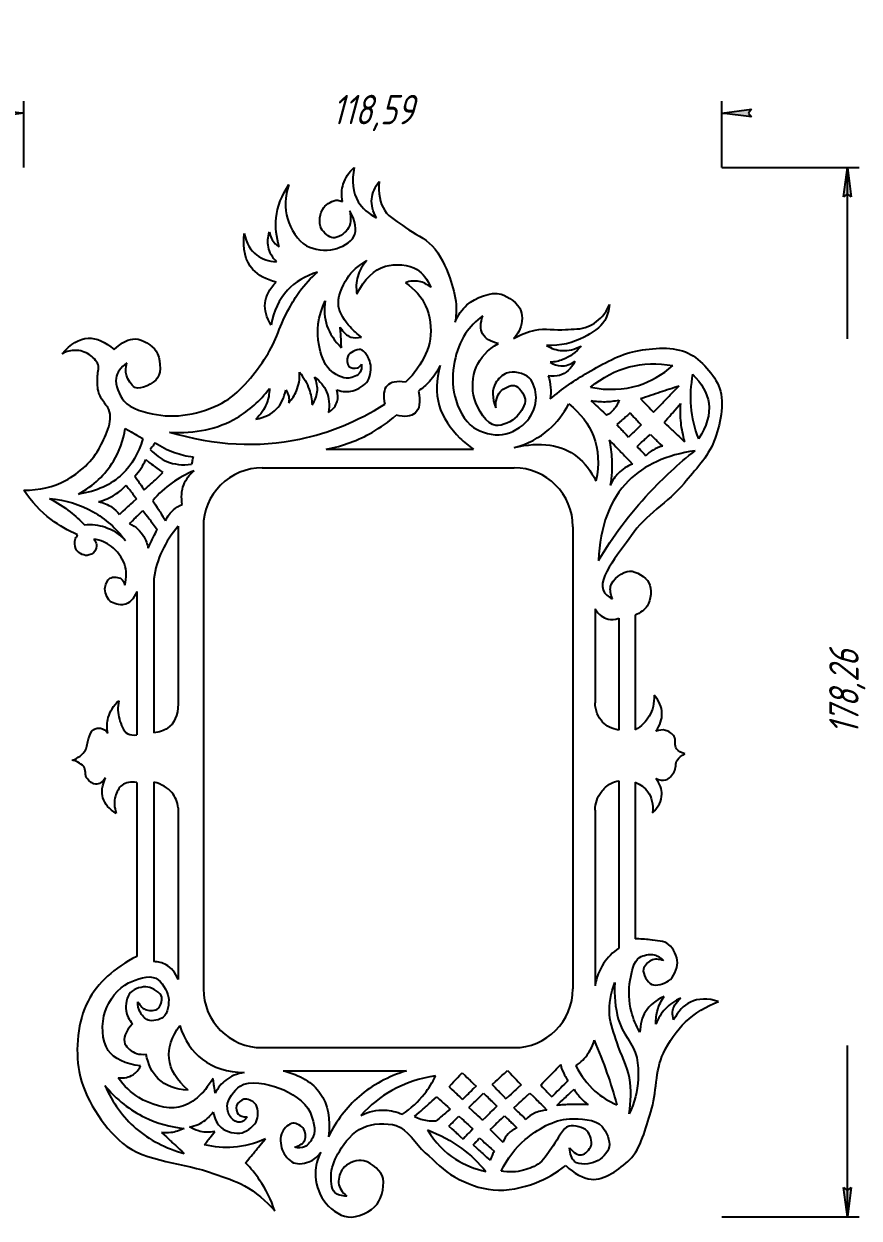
# Model space of a CAD drawing. Header units: millimetres. Extents: x -2 to 343, y 31 to 244.
# Drawn here: x 200.8 to 342.7, y 35.9 to 238.7 of the extents above; entities that cross this region are included whole.
import ezdxf

# ---------------------------------------------------------------- set-up
doc = ezdxf.new("R2010")
doc.units = ezdxf.units.MM
doc.linetypes.add('K5LT32769', pattern=[0])
doc.linetypes.add('K5LT_THIN', pattern=[0])
doc.styles.add('KDIMTEXTSTYLE', font='GOST_AU.SHX', dxfattribs={"width": 0.96, "oblique": 15, "height": 5})
doc.dimstyles.new('KDIMSTYLE (1.00)', dxfattribs={"dimtxt": 5, "dimasz": 1, "dimexe": 2, "dimexo": 0, "dimgap": 1, "dimtad": 1, "dimtxsty": 'KDIMTEXTSTYLE', "dimsah": 1, "dimcen": 0, "dimdle": 1, "dimadec": 0, "dimazin": 0, "dimtfac": 0.667, "dimtmove": 0, "dimatfit": 3, "dimfxl": 1, "dimtvp": 1, "dimtolj": 1, "dimtzin": 0, "dimarcsym": 0})

# ---------------------------------------------------------------- blocks, each defined once
blk = doc.blocks.new('KDIMARROW_01')
blk.add_hatch(color=0).paths.add_polyline_path([(0, 0), (-5, 0.66), (-4.5, 0), (-5, -0.66)])
at = {"color": 0, "linetype": 'K5LT_THIN'}
for p, q in [((-4.5, 0), (-5, 0.66)), ((-5, 0.66), (0, 0)), ((0, 0), (-5, -0.66)), ((-5, -0.66), (-4.5, 0)), ((0, 0), (-1, 0))]:
    blk.add_line(p, q, dxfattribs=at)

msp = doc.modelspace()

# ---------------------------------------------------------------- linework, layer by layer
at = {"color": 30, "linetype": 'K5LT32769', "true_color": 0xff8000}
for p, q in [((252.162, 166.502), (277.162, 166.502)), ((241.271, 163.34), (284.049, 163.34)), ((226.993, 153.406), (226.993, 123.222)), ((231.271, 153.34), (231.274, 74.848)), ((294.049, 153.34), (294.049, 74.85)), ((222.846, 144.475), (222.846, 118.315)), ((219.975, 142.348), (219.975, 117.974)), ((297.809, 139.371), (297.809, 123.434)), ((304.614, 138.307), (304.614, 118.805)), ((301.849, 137.776), (301.849, 118.775)), ((219.975, 109.905), (219.975, 80.348)), ((222.846, 109.946), (222.846, 79.475)), ((301.849, 110.17), (301.849, 81.776)), ((304.614, 109.962), (304.614, 83.307)), ((226.993, 105.572), (226.993, 76.406)), ((297.809, 105.199), (297.809, 75.371)), ((241.275, 64.849), (284.049, 64.85)), ((244.807, 60.916), (265.807, 60.916))]:
    msp.add_line(p, q, dxfattribs=at)
for centre, start, end in [((241.271, 153.34), 90, 180.00213), ((284.049, 153.34), 0, 90), ((241.274, 74.849), 180.00213, 270.00109), ((284.049, 74.85), 270.00109, 0)]:
    msp.add_arc(centre, 10, start, end, dxfattribs=at)
for points, knots in [([(254.893, 208.565), (254.709, 209.631), (254.759, 210.62), (255.041, 211.532), (255.363, 212.571), (255.986, 213.511), (256.911, 214.351)], [0, 0, 0, 0, 1, 1, 1, 2, 2, 2, 2]), ([(256.911, 214.351), (256.417, 212.036), (256.645, 210.097), (257.593, 208.535), (258.268, 207.425), (259.306, 206.505), (260.709, 205.775)], [0, 0, 0, 0, 1, 1, 1, 2, 2, 2, 2]), ([(244.174, 200.867), (243.658, 202.547), (243.482, 204.183), (243.646, 205.775), (243.849, 207.741), (244.571, 209.641), (245.812, 211.473)], [0, 0, 0, 0, 1, 1, 1, 2, 2, 2, 2]), ([(245.812, 211.473), (245.108, 209.353), (245.019, 207.415), (245.545, 205.657), (246.056, 203.954), (247.297, 201.883), (248.809, 201.057), (250.069, 200.369), (252.039, 200.103), (253.468, 200.464), (254.686, 200.771), (256.359, 201.602), (256.851, 202.6), (257.399, 203.71), (257.162, 205.174), (256.139, 206.992)], [0, 0, 0, 0, 1, 1, 1, 2, 2, 2, 3, 3, 3, 4, 4, 4, 5, 5, 5, 5]), ([(260.709, 205.775), (260.064, 206.883), (259.787, 207.961), (259.878, 209.01), (259.965, 210.016), (260.391, 210.995), (261.154, 211.948)], [0, 0, 0, 0, 1, 1, 1, 2, 2, 2, 2]), ([(261.154, 211.948), (260.945, 209.995), (261.256, 208.353), (262.086, 207.022), (262.836, 205.818), (264.406, 205.082), (265.611, 204.173), (267.074, 203.069), (268.92, 202.348), (270.134, 201.039), (271.505, 199.561), (272.426, 197.522), (273.125, 195.591), (273.648, 194.148), (274.099, 192.6), (274.193, 191.069), (274.254, 190.082), (274.207, 189.085), (274.051, 188.077)], [0, 0, 0, 0, 1, 1, 1, 2, 2, 2, 3, 3, 3, 4, 4, 4, 5, 5, 5, 6, 6, 6, 6]), ([(256.139, 206.992), (256.431, 205.657), (256.303, 204.599), (255.753, 203.817), (255.269, 203.127), (254.095, 202.315), (253.32, 202.393), (252.617, 202.462), (251.654, 203.307), (251.302, 203.965), (250.81, 204.888), (251.054, 206.702), (251.718, 207.526), (252.219, 208.149), (253.266, 208.859), (254.121, 208.773), (254.374, 208.747), (254.631, 208.678), (254.893, 208.565)], [0, 0, 0, 0, 1, 1, 1, 2, 2, 2, 3, 3, 3, 4, 4, 4, 5, 5, 5, 6, 6, 6, 6]), ([(243.64, 194.885), (241.922, 195.288), (240.605, 196), (239.687, 197.021), (238.401, 198.454), (237.902, 200.496), (238.192, 203.146)], [0, 0, 0, 0, 1, 1, 1, 2, 2, 2, 2]), ([(238.192, 203.146), (238.57, 201.488), (239.294, 200.253), (240.364, 199.443), (241.245, 198.775), (242.361, 198.396), (243.711, 198.303)], [0, 0, 0, 0, 1, 1, 1, 2, 2, 2, 2]), ([(243.711, 198.303), (242.971, 199.085), (242.508, 199.928), (242.323, 200.832), (242.155, 201.648), (242.215, 202.515), (242.501, 203.431)], [0, 0, 0, 0, 1, 1, 1, 2, 2, 2, 2]), ([(242.501, 203.431), (242.622, 202.592), (242.942, 201.915), (243.462, 201.401), (243.668, 201.198), (243.906, 201.02), (244.174, 200.867)], [0, 0, 0, 0, 1, 1, 1, 2, 2, 2, 2]), ([(258.13, 185.552), (257.403, 186.052), (256.762, 186.621), (256.207, 187.261), (255.341, 188.259), (254.428, 189.546), (254.242, 190.765), (254.011, 192.269), (254.823, 194.172), (255.695, 195.508), (256.486, 196.722), (257.597, 197.733), (259.028, 198.542)], [0, 0, 0, 0, 1, 1, 1, 2, 2, 2, 3, 3, 3, 4, 4, 4, 4]), ([(259.028, 198.542), (258.278, 197.713), (257.765, 196.816), (257.489, 195.85), (257.219, 194.904), (257.176, 193.893), (257.361, 192.816)], [0, 0, 0, 0, 1, 1, 1, 2, 2, 2, 2]), ([(257.361, 192.816), (258.63, 195.414), (260.252, 196.998), (262.225, 197.566), (263.795, 198.018), (266.219, 197.915), (267.602, 196.996), (268.577, 196.349), (269.349, 195.34), (269.917, 193.97)], [0, 0, 0, 0, 1, 1, 1, 2, 2, 2, 3, 3, 3, 3]), ([(218.248, 181.159), (217.227, 180.345), (216.623, 179.475), (216.438, 178.547), (216.202, 177.364), (217.007, 175.693), (217.773, 174.719), (218.913, 173.272), (221.433, 172.763), (223.323, 172.375), (227.062, 171.607), (231.768, 172.76), (235.015, 174.69), (237.812, 176.352), (240.092, 179.432), (241.958, 182.257), (243.601, 184.743), (244.34, 187.812), (245.846, 190.417), (246.41, 191.393), (246.958, 192.393), (247.626, 193.296), (248.513, 194.494), (249.532, 195.592), (250.683, 196.59)], [0, 0, 0, 0, 1, 1, 1, 2, 2, 2, 3, 3, 3, 4, 4, 4, 5, 5, 5, 6, 6, 6, 7, 7, 7, 8, 8, 8, 8]), ([(242.776, 187.591), (241.98, 188.872), (241.639, 190.104), (241.753, 191.288), (241.873, 192.542), (242.502, 193.74), (243.64, 194.885)], [0, 0, 0, 0, 1, 1, 1, 2, 2, 2, 2]), ([(250.683, 196.59), (248.557, 195.928), (246.844, 194.894), (245.545, 193.487), (244.134, 191.961), (243.211, 189.995), (242.776, 187.591)], [0, 0, 0, 0, 1, 1, 1, 2, 2, 2, 2]), ([(269.917, 193.97), (269.295, 194.507), (268.634, 194.848), (267.935, 194.99), (267.196, 195.141), (266.415, 195.072), (265.59, 194.783)], [0, 0, 0, 0, 1, 1, 1, 2, 2, 2, 2]), ([(265.59, 194.783), (267.173, 193.675), (268.32, 192.37), (269.033, 190.866), (269.818, 189.207), (270.074, 186.994), (269.804, 185.168), (269.552, 183.463), (268.674, 181.698), (267.668, 180.242), (267.084, 179.398), (266.402, 178.617), (265.62, 177.898)], [0, 0, 0, 0, 1, 1, 1, 2, 2, 2, 3, 3, 3, 4, 4, 4, 4]), ([(274.051, 188.077), (274.546, 189.279), (275.211, 190.253), (276.045, 190.997), (277.479, 192.279), (280.133, 193.312), (281.849, 192.814), (283.091, 192.453), (284.815, 191.228), (285.232, 190), (285.565, 189.021), (285.407, 187.51), (284.876, 186.511), (284.645, 186.076), (284.337, 185.673), (283.95, 185.3)], [0, 0, 0, 0, 1, 1, 1, 2, 2, 2, 3, 3, 3, 4, 4, 4, 5, 5, 5, 5]), ([(258.15, 180.927), (258.201, 180.376), (258.122, 179.921), (257.913, 179.562), (257.587, 179.002), (256.633, 178.677), (255.984, 178.583), (254.904, 178.425), (253.509, 179.275), (252.69, 180.037), (251.684, 180.973), (251.238, 182.708), (250.939, 184.102), (250.422, 186.517), (250.758, 189.049), (251.948, 191.699)], [0, 0, 0, 0, 1, 1, 1, 2, 2, 2, 3, 3, 3, 4, 4, 4, 5, 5, 5, 5]), ([(251.948, 191.699), (251.734, 190.18), (251.843, 188.772), (252.276, 187.474), (252.736, 186.096), (253.562, 184.842), (254.754, 183.714)], [0, 0, 0, 0, 1, 1, 1, 2, 2, 2, 2]), ([(283.95, 185.3), (285.144, 185.968), (286.375, 186.442), (287.645, 186.72), (289.295, 187.082), (291.082, 186.679), (292.788, 186.819), (294.062, 186.924), (295.461, 186.825), (296.597, 187.314), (297.599, 187.745), (298.614, 188.491), (299.292, 189.366), (299.689, 189.878), (300.01, 190.455), (300.257, 191.097)], [0, 0, 0, 0, 1, 1, 1, 2, 2, 2, 3, 3, 3, 4, 4, 4, 5, 5, 5, 5]), ([(300.257, 191.097), (300.174, 190.07), (299.91, 189.163), (299.465, 188.377), (298.756, 187.123), (297.246, 186.229), (295.954, 185.533), (294.083, 184.527), (291.956, 184.049), (289.574, 184.099)], [0, 0, 0, 0, 1, 1, 1, 2, 2, 2, 3, 3, 3, 3]), ([(278.747, 189.139), (277.56, 188.274), (276.582, 187.273), (275.815, 186.137), (274.881, 184.755), (274.275, 183.026), (273.945, 181.389), (273.563, 179.494), (273.473, 177.314), (273.975, 175.484), (274.498, 173.573), (275.579, 171.267), (277.15, 170.202), (278.45, 169.319), (280.542, 168.754), (282.106, 168.985), (283.6, 169.205), (285.391, 170.198), (286.349, 171.389), (287.164, 172.402), (287.828, 173.976), (287.803, 175.276), (287.782, 176.39), (287.376, 177.928), (286.616, 178.629), (285.781, 179.4), (283.876, 179.858), (282.788, 179.43), (282.087, 179.155), (281.304, 178.406), (280.919, 177.739), (280.274, 176.623), (280.294, 175.219), (280.978, 173.525)], [0, 0, 0, 0, 1, 1, 1, 2, 2, 2, 3, 3, 3, 4, 4, 4, 5, 5, 5, 6, 6, 6, 7, 7, 7, 8, 8, 8, 9, 9, 9, 10, 10, 10, 11, 11, 11, 11]), ([(281.388, 184.45), (280.043, 184.742), (279.152, 185.286), (278.718, 186.082), (278.293, 186.86), (278.303, 187.879), (278.747, 189.139)], [0, 0, 0, 0, 1, 1, 1, 2, 2, 2, 2]), ([(254.541, 187.218), (255.013, 186.342), (255.611, 185.786), (256.335, 185.552), (256.866, 185.379), (257.464, 185.379), (258.13, 185.552)], [0, 0, 0, 0, 1, 1, 1, 2, 2, 2, 2]), ([(207.292, 182.719), (208.707, 184.39), (210.173, 185.264), (211.691, 185.34), (213.127, 185.413), (214.608, 184.772), (216.135, 183.417)], [0, 0, 0, 0, 1, 1, 1, 2, 2, 2, 2]), ([(216.135, 183.417), (217.367, 184.665), (218.576, 185.268), (219.762, 185.224), (220.942, 185.181), (222.582, 184.167), (223.234, 183.177), (223.974, 182.051), (224.195, 179.639), (223.501, 178.607), (222.867, 177.664), (220.622, 176.488), (219.643, 177.004), (219.059, 177.312), (218.43, 178.289), (218.219, 179.052), (218.04, 179.696), (218.05, 180.399), (218.248, 181.159)], [0, 0, 0, 0, 1, 1, 1, 2, 2, 2, 3, 3, 3, 4, 4, 4, 5, 5, 5, 6, 6, 6, 6]), ([(200.781, 159.534), (203.427, 159.543), (205.78, 160.087), (207.84, 161.166), (210.186, 162.395), (212.564, 164.585), (213.737, 166.935), (214.702, 168.866), (216.225, 171.753), (215.024, 173.594), (214.903, 173.779), (214.743, 173.952), (214.612, 174.138), (214.189, 174.733), (213.753, 175.365), (213.524, 176.042), (213.246, 176.862), (213.291, 177.804), (213.277, 178.688), (213.265, 179.404), (213.584, 180.205), (213.375, 180.839), (213.151, 181.521), (212.485, 182.188), (211.867, 182.595), (211.213, 183.025), (210.305, 183.28), (209.518, 183.287), (208.779, 183.294), (208.038, 183.105), (207.292, 182.719)], [0, 0, 0, 0, 1, 1, 1, 2, 2, 2, 3, 3, 3, 4, 4, 4, 5, 5, 5, 6, 6, 6, 7, 7, 7, 8, 8, 8, 9, 9, 9, 10, 10, 10, 10]), ([(253.966, 176.565), (254.939, 176.254), (255.84, 176.204), (256.667, 176.416), (257.601, 176.656), (258.695, 177.346), (259.189, 178.138), (259.679, 178.923), (259.87, 180.23), (259.634, 181.135), (259.414, 181.978), (258.674, 183.303), (257.972, 183.42), (257.362, 183.521), (256.043, 182.9), (255.806, 182.262), (255.642, 181.82), (255.68, 180.887), (256.014, 180.571), (256.297, 180.302), (257.031, 180.147), (257.438, 180.304), (257.704, 180.407), (257.942, 180.614), (258.15, 180.927)], [0, 0, 0, 0, 1, 1, 1, 2, 2, 2, 3, 3, 3, 4, 4, 4, 5, 5, 5, 6, 6, 6, 7, 7, 7, 8, 8, 8, 8]), ([(280.978, 173.525), (280.907, 174.708), (281.154, 175.618), (281.72, 176.255), (282.246, 176.847), (283.447, 177.461), (284.123, 177.323), (284.885, 177.168), (285.825, 175.814), (285.934, 174.979), (286.051, 174.081), (285.254, 172.824), (284.569, 172.101), (283.717, 171.202), (281.998, 170.398), (280.948, 170.498), (279.402, 170.646), (277.851, 173.328), (277.328, 175.068), (276.845, 176.674), (276.968, 178.888), (277.625, 180.439), (278.296, 182.026), (279.551, 183.363), (281.388, 184.45)], [0, 0, 0, 0, 1, 1, 1, 2, 2, 2, 3, 3, 3, 4, 4, 4, 5, 5, 5, 6, 6, 6, 7, 7, 7, 8, 8, 8, 8]), ([(289.574, 184.099), (290.439, 183.596), (291.313, 183.316), (292.195, 183.258), (293.262, 183.188), (294.342, 183.444), (295.434, 184.025)], [0, 0, 0, 0, 1, 1, 1, 2, 2, 2, 2]), ([(290.217, 175.048), (292.233, 176.744), (294.364, 178.239), (296.609, 179.531), (299.177, 181.009), (301.916, 182.627), (304.762, 183.172), (307.592, 183.713), (311.193, 184.029), (313.633, 182.813), (315.829, 181.718), (318.15, 179.158), (318.966, 176.864), (319.895, 174.254), (319.068, 170.558), (318.018, 167.822), (317.005, 165.185), (314.784, 162.932), (312.933, 160.686), (310.277, 157.464), (306.237, 155.285), (304.002, 151.841), (302.05, 148.833), (297.207, 143.844), (299.844, 141.683), (300.107, 141.467), (300.41, 141.264), (300.754, 141.072)], [0, 0, 0, 0, 1, 1, 1, 2, 2, 2, 3, 3, 3, 4, 4, 4, 5, 5, 5, 6, 6, 6, 7, 7, 7, 8, 8, 8, 9, 9, 9, 9]), ([(295.434, 184.025), (294.556, 182.945), (293.534, 182.178), (292.368, 181.725), (291.698, 181.465), (290.981, 181.308), (290.217, 181.255)], [0, 0, 0, 0, 1, 1, 1, 2, 2, 2, 2]), ([(271.477, 180.711), (271.002, 179.687), (270.399, 178.777), (269.667, 177.981), (269.116, 177.383), (268.493, 176.849), (267.797, 176.379)], [0, 0, 0, 0, 1, 1, 1, 2, 2, 2, 2]), ([(271.477, 180.711), (270.788, 178.278), (270.739, 176.022), (271.329, 173.946), (271.902, 171.927), (273.328, 169.932), (274.86, 168.396), (275.554, 167.7), (276.322, 167.069), (277.162, 166.502)], [0, 0, 0, 0, 1, 1, 1, 2, 2, 2, 3, 3, 3, 3]), ([(294.396, 181.428), (293.732, 180.131), (292.867, 179.331), (291.799, 179.03), (291.217, 178.865), (290.574, 178.848), (289.87, 178.98)], [0, 0, 0, 0, 1, 1, 1, 2, 2, 2, 2]), ([(290.217, 181.255), (290.818, 180.873), (291.419, 180.667), (292.022, 180.637), (292.812, 180.598), (293.603, 180.862), (294.396, 181.428)], [0, 0, 0, 0, 1, 1, 1, 2, 2, 2, 2]), ([(297.068, 177.024), (299.11, 178.715), (301.294, 179.867), (303.62, 180.478), (305.947, 181.09), (308.416, 181.161), (311.027, 180.692)], [0, 0, 0, 0, 1, 1, 1, 2, 2, 2, 2]), ([(297.068, 177.024), (299.969, 176.453), (302.675, 176.559), (305.187, 177.344), (307.267, 177.995), (309.214, 179.111), (311.027, 180.692)], [0, 0, 0, 0, 1, 1, 1, 2, 2, 2, 2]), ([(245.776, 174.399), (246.34, 175.011), (246.775, 175.673), (247.082, 176.387), (247.496, 177.352), (247.674, 178.411), (247.616, 179.562)], [0, 0, 0, 0, 1, 1, 1, 2, 2, 2, 2]), ([(247.616, 179.562), (248.345, 178.661), (248.889, 177.691), (249.248, 176.654), (249.534, 175.827), (249.702, 174.956), (249.752, 174.042)], [0, 0, 0, 0, 1, 1, 1, 2, 2, 2, 2]), ([(249.752, 174.042), (250.242, 174.754), (250.529, 175.486), (250.613, 176.238), (250.704, 177.055), (250.556, 177.896), (250.168, 178.761)], [0, 0, 0, 0, 1, 1, 1, 2, 2, 2, 2]), ([(250.168, 178.761), (251.109, 178.04), (251.781, 177.209), (252.186, 176.268), (252.633, 175.226), (252.752, 174.049), (252.542, 172.737)], [0, 0, 0, 0, 1, 1, 1, 2, 2, 2, 2]), ([(289.87, 178.98), (290.079, 178.319), (290.211, 177.651), (290.266, 176.977), (290.318, 176.34), (290.302, 175.697), (290.217, 175.048)], [0, 0, 0, 0, 1, 1, 1, 2, 2, 2, 2]), ([(314.385, 179.234), (314.037, 177.384), (313.941, 175.557), (314.096, 173.752), (314.256, 171.895), (314.682, 170.061), (315.374, 168.25)], [0, 0, 0, 0, 1, 1, 1, 2, 2, 2, 2]), ([(314.385, 179.234), (315.976, 177.669), (316.89, 176.027), (317.126, 174.309), (317.39, 172.385), (316.806, 170.366), (315.374, 168.25)], [0, 0, 0, 0, 1, 1, 1, 2, 2, 2, 2]), ([(225.527, 169.403), (229.905, 169.114), (233.722, 169.926), (236.979, 171.838), (239.041, 173.049), (240.879, 174.702), (242.492, 176.795)], [0, 0, 0, 0, 1, 1, 1, 2, 2, 2, 2]), ([(242.492, 176.795), (242.488, 175.861), (242.326, 174.993), (242.007, 174.191), (241.627, 173.236), (241.024, 172.376), (240.197, 171.609)], [0, 0, 0, 0, 1, 1, 1, 2, 2, 2, 2]), ([(240.197, 171.609), (241.676, 171.873), (242.843, 172.446), (243.699, 173.33), (244.488, 174.145), (245.012, 175.223), (245.272, 176.565)], [0, 0, 0, 0, 1, 1, 1, 2, 2, 2, 2]), ([(245.272, 176.565), (245.529, 176.218), (245.697, 175.852), (245.776, 175.467), (245.846, 175.126), (245.846, 174.77), (245.776, 174.399)], [0, 0, 0, 0, 1, 1, 1, 2, 2, 2, 2]), ([(252.542, 172.737), (253.295, 173.259), (253.78, 173.872), (253.996, 174.577), (254.179, 175.174), (254.169, 175.837), (253.966, 176.565)], [0, 0, 0, 0, 1, 1, 1, 2, 2, 2, 2]), ([(265.62, 177.898), (264.106, 178.121), (263.057, 177.913), (262.475, 177.275), (261.902, 176.647), (261.779, 175.604), (262.105, 174.146)], [0, 0, 0, 0, 1, 1, 1, 2, 2, 2, 2]), ([(305.524, 175.112), (306.651, 175.482), (307.777, 175.853), (308.903, 176.225), (309.962, 176.574), (311.019, 176.925), (312.077, 177.276)], [0, 0, 0, 0, 1, 1, 1, 2, 2, 2, 2]), ([(267.797, 176.379), (268.189, 174.52), (268.001, 173.264), (267.234, 172.61), (266.578, 172.052), (265.5, 171.933), (263.999, 172.254)], [0, 0, 0, 0, 1, 1, 1, 2, 2, 2, 2]), ([(297.103, 174.781), (297.912, 174.625), (298.719, 174.554), (299.525, 174.567), (300.321, 174.58), (301.117, 174.675), (301.911, 174.852)], [0, 0, 0, 0, 1, 1, 1, 2, 2, 2, 2]), ([(301.911, 174.852), (301.702, 174.22), (301.394, 173.674), (300.985, 173.214), (300.649, 172.835), (300.245, 172.515), (299.774, 172.252)], [0, 0, 0, 0, 1, 1, 1, 2, 2, 2, 2]), ([(225.527, 169.403), (233.225, 167.121), (240.603, 166.722), (247.662, 168.206), (252.635, 169.251), (257.45, 171.231), (262.105, 174.146)], [0, 0, 0, 0, 1, 1, 1, 2, 2, 2, 2]), ([(284.095, 166.779), (286.383, 167.395), (288.343, 168.413), (289.974, 169.832), (291.329, 171.012), (292.457, 172.468), (293.358, 174.201)], [0, 0, 0, 0, 1, 1, 1, 2, 2, 2, 2]), ([(293.358, 174.201), (295.353, 172.598), (296.748, 170.772), (297.542, 168.725), (298.424, 166.454), (298.567, 163.911), (297.973, 161.095)], [0, 0, 0, 0, 1, 1, 1, 2, 2, 2, 2]), ([(312.324, 174.247), (312.236, 173.15), (312.25, 172.065), (312.365, 170.991), (312.482, 169.908), (312.702, 168.836), (313.025, 167.776)], [0, 0, 0, 0, 1, 1, 1, 2, 2, 2, 2]), ([(252.162, 166.502), (254.969, 167.04), (257.559, 167.988), (259.934, 169.346), (261.368, 170.166), (262.723, 171.135), (263.999, 172.254)], [0, 0, 0, 0, 1, 1, 1, 2, 2, 2, 2]), ([(210.051, 158.854), (212.639, 160.324), (214.617, 162.193), (215.986, 164.463), (216.98, 166.111), (217.653, 167.971), (218.004, 170.042)], [0, 0, 0, 0, 1, 1, 1, 2, 2, 2, 2]), ([(220.971, 168.291), (220.25, 165.804), (219.092, 163.796), (217.499, 162.267), (215.622, 160.465), (213.139, 159.327), (210.051, 158.854)], [0, 0, 0, 0, 1, 1, 1, 2, 2, 2, 2]), ([(222.262, 166.453), (223.094, 165.534), (224.022, 164.858), (225.044, 164.427), (226.307, 163.894), (227.715, 163.734), (229.269, 163.946)], [0, 0, 0, 0, 1, 1, 1, 2, 2, 2, 2]), ([(223.069, 167.587), (224.119, 166.909), (225.218, 166.365), (226.366, 165.955), (227.381, 165.593), (228.435, 165.335), (229.526, 165.183)], [0, 0, 0, 0, 1, 1, 1, 2, 2, 2, 2]), ([(284.095, 166.779), (288.557, 167.843), (292.117, 167.322), (294.773, 165.217), (296.048, 164.208), (297.114, 162.833), (297.973, 161.095)], [0, 0, 0, 0, 1, 1, 1, 2, 2, 2, 2]), ([(300.216, 168.062), (300.448, 166.973), (300.592, 165.881), (300.649, 164.785), (300.724, 163.314), (300.642, 161.837), (300.401, 160.354)], [0, 0, 0, 0, 1, 1, 1, 2, 2, 2, 2]), ([(309.273, 167.003), (308.692, 166.865), (308.155, 166.65), (307.663, 166.359), (307.222, 166.099), (306.817, 165.777), (306.447, 165.393)], [0, 0, 0, 0, 1, 1, 1, 2, 2, 2, 2]), ([(219.625, 161.898), (220.023, 162.338), (220.382, 162.803), (220.704, 163.293), (221.002, 163.748), (221.267, 164.224), (221.5, 164.721)], [0, 0, 0, 0, 1, 1, 1, 2, 2, 2, 2]), ([(298.404, 147.567), (300.887, 151.742), (303.75, 155.574), (306.993, 159.062), (309.392, 161.643), (311.998, 164.036), (314.813, 166.241)], [0, 0, 0, 0, 1, 1, 1, 2, 2, 2, 2]), ([(314.813, 166.241), (309.967, 165.535), (306.192, 163.825), (303.489, 161.113), (300.342, 157.957), (298.647, 153.441), (298.404, 147.567)], [0, 0, 0, 0, 1, 1, 1, 2, 2, 2, 2]), ([(221.233, 159.61), (221.965, 160.237), (222.679, 160.883), (223.376, 161.548), (223.71, 161.866), (224.039, 162.189), (224.365, 162.516)], [0, 0, 0, 0, 1, 1, 1, 2, 2, 2, 2]), ([(229.732, 162.849), (228.369, 162.296), (227.109, 161.601), (225.952, 160.764), (224.756, 159.9), (223.633, 158.977), (222.696, 157.715)], [0, 0, 0, 0, 1, 1, 1, 2, 2, 2, 2]), ([(227.683, 157.117), (227.515, 158.307), (227.545, 159.461), (227.939, 160.458), (228.291, 161.348), (228.885, 162.142), (229.732, 162.849)], [0, 0, 0, 0, 1, 1, 1, 2, 2, 2, 2]), ([(304.193, 163.981), (303.242, 163.616), (302.438, 163.101), (301.782, 162.436), (301.21, 161.856), (300.749, 161.162), (300.401, 160.354)], [0, 0, 0, 0, 1, 1, 1, 2, 2, 2, 2]), ([(213.464, 157.591), (214.484, 157.849), (215.418, 158.248), (216.266, 158.786), (216.955, 159.223), (217.587, 159.752), (218.162, 160.373)], [0, 0, 0, 0, 1, 1, 1, 2, 2, 2, 2]), ([(209.918, 151.947), (208.281, 152.649), (206.781, 153.523), (205.418, 154.568), (203.64, 155.932), (202.094, 157.587), (200.781, 159.534)], [0, 0, 0, 0, 1, 1, 1, 2, 2, 2, 2]), ([(205.14, 158.153), (206.388, 157.476), (207.563, 156.704), (208.666, 155.838), (209.516, 155.17), (210.323, 154.446), (211.087, 153.666)], [0, 0, 0, 0, 1, 1, 1, 2, 2, 2, 2]), ([(205.14, 158.153), (207.882, 157.88), (210.349, 157.118), (212.541, 155.868), (214.617, 154.684), (216.447, 153.062), (218.031, 151.001)], [0, 0, 0, 0, 1, 1, 1, 2, 2, 2, 2]), ([(213.464, 157.591), (214.314, 157.42), (215.069, 157.104), (215.73, 156.643), (216.205, 156.312), (216.631, 155.907), (217.008, 155.427)], [0, 0, 0, 0, 1, 1, 1, 2, 2, 2, 2]), ([(224.86, 154.397), (225.205, 155.119), (225.659, 155.723), (226.22, 156.21), (226.645, 156.58), (227.133, 156.882), (227.683, 157.117)], [0, 0, 0, 0, 1, 1, 1, 2, 2, 2, 2]), ([(211.087, 153.666), (212.316, 153.768), (213.464, 153.641), (214.529, 153.286), (215.816, 152.857), (216.983, 152.096), (218.031, 151.001)], [0, 0, 0, 0, 1, 1, 1, 2, 2, 2, 2]), ([(218.751, 153.894), (219.806, 153.323), (220.608, 152.581), (221.154, 151.668), (221.508, 151.077), (221.756, 150.414), (221.896, 149.68)], [0, 0, 0, 0, 1, 1, 1, 2, 2, 2, 2]), ([(221.896, 149.68), (222.198, 150.335), (222.505, 150.987), (222.819, 151.635), (223.016, 152.042), (223.215, 152.447), (223.417, 152.851)], [0, 0, 0, 0, 1, 1, 1, 2, 2, 2, 2]), ([(226.993, 153.406), (225.864, 152.115), (224.953, 150.722), (224.261, 149.228), (223.574, 147.744), (223.102, 146.159), (222.846, 144.475)], [0, 0, 0, 0, 1, 1, 1, 2, 2, 2, 2]), ([(212.65, 151.229), (212.902, 150.931), (213.049, 150.62), (213.091, 150.298), (213.137, 149.941), (213.035, 149.475), (212.844, 149.185), (212.592, 148.803), (211.962, 148.506), (211.525, 148.464), (210.873, 148.4), (209.872, 149.009), (209.588, 149.597), (209.371, 150.045), (209.377, 150.787), (209.567, 151.308), (209.648, 151.53), (209.765, 151.742), (209.918, 151.947)], [0, 0, 0, 0, 1, 1, 1, 2, 2, 2, 3, 3, 3, 4, 4, 4, 5, 5, 5, 6, 6, 6, 6]), ([(217.92, 143.389), (218.249, 144.71), (218.231, 145.914), (217.868, 147.001), (217.496, 148.112), (216.614, 149.252), (215.667, 149.968), (214.829, 150.602), (213.823, 151.023), (212.65, 151.229)], [0, 0, 0, 0, 1, 1, 1, 2, 2, 2, 3, 3, 3, 3]), ([(219.975, 142.348), (219.405, 141.025), (218.675, 140.274), (217.784, 140.094), (217.097, 139.956), (215.968, 140.224), (215.434, 140.7), (214.877, 141.196), (214.454, 142.321), (214.579, 143.086), (214.663, 143.599), (214.979, 144.334), (215.385, 144.584), (215.858, 144.875), (216.923, 144.823), (217.363, 144.44), (217.627, 144.21), (217.807, 143.859), (217.92, 143.389)], [0, 0, 0, 0, 1, 1, 1, 2, 2, 2, 3, 3, 3, 4, 4, 4, 5, 5, 5, 6, 6, 6, 6]), ([(300.754, 141.072), (300.433, 141.87), (300.335, 142.579), (300.461, 143.199), (300.704, 144.399), (302.567, 145.757), (303.701, 145.799), (304.748, 145.837), (306.473, 144.769), (306.977, 143.805), (307.499, 142.808), (307.339, 140.854), (306.657, 139.852), (306.216, 139.205), (305.535, 138.691), (304.614, 138.307)], [0, 0, 0, 0, 1, 1, 1, 2, 2, 2, 3, 3, 3, 4, 4, 4, 5, 5, 5, 5]), ([(297.809, 139.371), (298.432, 138.392), (299.176, 137.812), (300.039, 137.631), (300.593, 137.515), (301.196, 137.563), (301.849, 137.776)], [0, 0, 0, 0, 1, 1, 1, 2, 2, 2, 2]), ([(215.024, 118.263), (214.863, 119.207), (214.895, 120.092), (215.121, 120.917), (215.408, 121.97), (216.01, 122.926), (216.926, 123.786)], [0, 0, 0, 0, 1, 1, 1, 2, 2, 2, 2]), ([(216.926, 123.786), (216.689, 122.665), (216.713, 121.618), (217, 120.645), (217.261, 119.76), (217.654, 118.541), (218.434, 118.172), (218.859, 117.972), (219.372, 117.906), (219.975, 117.974)], [0, 0, 0, 0, 1, 1, 1, 2, 2, 2, 3, 3, 3, 3]), ([(307.85, 124.74), (307.888, 123.366), (307.611, 122.169), (307.019, 121.149), (306.479, 120.22), (305.677, 119.439), (304.614, 118.805)], [0, 0, 0, 0, 1, 1, 1, 2, 2, 2, 2]), ([(308.147, 118.597), (308.872, 119.631), (309.218, 120.65), (309.185, 121.654), (309.151, 122.699), (308.706, 123.728), (307.85, 124.74)], [0, 0, 0, 0, 1, 1, 1, 2, 2, 2, 2]), ([(226.993, 123.222), (226.941, 121.284), (226.341, 119.915), (225.195, 119.115), (224.573, 118.681), (223.79, 118.414), (222.846, 118.315)], [0, 0, 0, 0, 1, 1, 1, 2, 2, 2, 2]), ([(301.849, 118.775), (300.678, 118.998), (299.76, 119.453), (299.096, 120.14), (298.331, 120.931), (297.902, 122.029), (297.809, 123.434)], [0, 0, 0, 0, 1, 1, 1, 2, 2, 2, 2]), ([(208.99, 113.688), (209.492, 113.845), (209.937, 114.076), (210.325, 114.381), (210.677, 114.658), (211.011, 115.015), (211.24, 115.395), (211.572, 115.943), (211.511, 116.695), (211.76, 117.299), (211.991, 117.861), (212.166, 118.634), (212.65, 118.906), (212.96, 119.081), (213.453, 119.167), (213.812, 119.104), (214.261, 119.025), (214.665, 118.745), (215.024, 118.263)], [0, 0, 0, 0, 1, 1, 1, 2, 2, 2, 3, 3, 3, 4, 4, 4, 5, 5, 5, 6, 6, 6, 6]), ([(313.073, 114.769), (312.434, 114.931), (311.959, 115.208), (311.648, 115.6), (311.25, 116.103), (311.629, 117.136), (311.262, 117.677), (310.946, 118.146), (310.333, 118.606), (309.779, 118.746), (309.282, 118.871), (308.738, 118.821), (308.147, 118.597)], [0, 0, 0, 0, 1, 1, 1, 2, 2, 2, 3, 3, 3, 4, 4, 4, 4]), ([(214.653, 110.671), (214.101, 109.927), (213.549, 109.564), (212.996, 109.583), (212.502, 109.6), (211.854, 110.114), (211.512, 110.548), (211.101, 111.07), (211.374, 112.083), (210.944, 112.6), (210.689, 112.906), (210.298, 113.152), (209.93, 113.342), (209.636, 113.494), (209.323, 113.609), (208.99, 113.688)], [0, 0, 0, 0, 1, 1, 1, 2, 2, 2, 3, 3, 3, 4, 4, 4, 5, 5, 5, 5]), ([(308.147, 110.585), (308.783, 110.27), (309.346, 110.181), (309.838, 110.318), (310.411, 110.477), (310.937, 111.161), (311.262, 111.713), (311.604, 112.29), (311.416, 113.189), (311.797, 113.731), (312.096, 114.158), (312.522, 114.504), (313.073, 114.769)], [0, 0, 0, 0, 1, 1, 1, 2, 2, 2, 3, 3, 3, 4, 4, 4, 4]), ([(216.483, 104.613), (215.267, 105.358), (214.509, 106.24), (214.208, 107.259), (213.911, 108.263), (214.059, 109.401), (214.653, 110.671)], [0, 0, 0, 0, 1, 1, 1, 2, 2, 2, 2]), ([(219.975, 109.905), (218.929, 110.054), (218.094, 109.897), (217.472, 109.435), (216.935, 109.036), (216.536, 108.227), (216.334, 107.556), (216.064, 106.655), (216.114, 105.674), (216.483, 104.613)], [0, 0, 0, 0, 1, 1, 1, 2, 2, 2, 3, 3, 3, 3]), ([(226.993, 105.572), (226.866, 106.603), (226.512, 107.466), (225.933, 108.162), (225.234, 109.001), (224.205, 109.596), (222.846, 109.946)], [0, 0, 0, 0, 1, 1, 1, 2, 2, 2, 2]), ([(297.809, 105.199), (297.869, 106.385), (298.209, 107.399), (298.829, 108.241), (299.252, 108.816), (299.844, 109.39), (300.491, 109.725), (300.905, 109.939), (301.358, 110.087), (301.849, 110.17)], [0, 0, 0, 0, 1, 1, 1, 2, 2, 2, 3, 3, 3, 3]), ([(304.614, 109.962), (305.56, 109.551), (306.283, 108.997), (306.782, 108.3), (307.448, 107.369), (307.715, 106.182), (307.583, 104.739)], [0, 0, 0, 0, 1, 1, 1, 2, 2, 2, 2]), ([(307.583, 104.739), (308.621, 105.76), (309.145, 106.809), (309.156, 107.885), (309.164, 108.767), (308.828, 109.667), (308.147, 110.585)], [0, 0, 0, 0, 1, 1, 1, 2, 2, 2, 2]), ([(309.457, 79.642), (308.635, 79.93), (307.934, 79.942), (307.356, 79.678), (306.807, 79.428), (306.172, 78.715), (306.038, 78.182), (305.839, 77.391), (306.74, 75.909), (307.463, 75.583), (308.173, 75.263), (309.604, 75.678), (310.311, 76.188), (311.147, 76.791), (311.807, 78.254), (311.807, 79.286), (311.807, 80.319), (311.127, 81.741), (310.311, 82.384), (309.546, 82.988), (308.239, 83.019), (307.178, 83.168), (306.334, 83.286), (305.479, 83.332), (304.614, 83.307)], [0, 0, 0, 0, 1, 1, 1, 2, 2, 2, 3, 3, 3, 4, 4, 4, 5, 5, 5, 6, 6, 6, 7, 7, 7, 8, 8, 8, 8]), ([(301.849, 81.776), (300.793, 81.026), (299.935, 80.148), (299.274, 79.144), (298.547, 78.04), (298.059, 76.782), (297.809, 75.371)], [0, 0, 0, 0, 1, 1, 1, 2, 2, 2, 2]), ([(219.975, 80.348), (216.102, 78.39), (213.337, 75.859), (211.68, 72.755), (209.904, 69.426), (209.489, 64.527), (210.174, 60.793), (210.98, 56.396), (214.134, 51.522), (217.528, 48.653), (221.461, 45.329), (228.001, 45.376), (233.123, 43.425), (234.845, 42.77), (236.683, 42.291), (238.263, 41.387), (240.169, 40.297), (241.882, 38.879), (243.402, 37.134)], [0, 0, 0, 0, 1, 1, 1, 2, 2, 2, 3, 3, 3, 4, 4, 4, 5, 5, 5, 6, 6, 6, 6]), ([(226.993, 76.406), (226.524, 77.588), (225.837, 78.428), (224.931, 78.929), (224.332, 79.26), (223.637, 79.442), (222.846, 79.475)], [0, 0, 0, 0, 1, 1, 1, 2, 2, 2, 2]), ([(305.433, 67.464), (304.784, 68.577), (304.309, 69.729), (304.008, 70.918), (303.572, 72.642), (303.44, 74.601), (303.795, 76.331), (304.067, 77.656), (304.316, 79.546), (305.362, 80.176), (305.998, 80.56), (307.086, 80.793), (307.854, 80.604), (308.422, 80.464), (308.956, 80.144), (309.457, 79.642)], [0, 0, 0, 0, 1, 1, 1, 2, 2, 2, 3, 3, 3, 4, 4, 4, 5, 5, 5, 5]), ([(220.603, 61.743), (217.975, 62.072), (216.144, 62.948), (215.109, 64.372), (213.976, 65.932), (213.931, 69.063), (214.575, 71.019), (215.181, 72.862), (216.828, 74.97), (218.581, 75.856), (219.891, 76.519), (222.04, 77.227), (223.21, 76.628), (224.177, 76.134), (225.185, 74.562), (225.347, 73.393), (225.491, 72.348), (225.23, 70.648), (224.457, 70.04), (223.87, 69.579), (222.597, 69.249), (221.875, 69.536), (221.345, 69.746), (220.795, 70.355), (220.51, 70.901), (220.246, 71.406), (220.127, 71.99), (220.154, 72.652)], [0, 0, 0, 0, 1, 1, 1, 2, 2, 2, 3, 3, 3, 4, 4, 4, 5, 5, 5, 6, 6, 6, 7, 7, 7, 8, 8, 8, 9, 9, 9, 9]), ([(220.154, 72.652), (220.548, 71.909), (221.032, 71.444), (221.608, 71.257), (222.181, 71.071), (223.166, 71.159), (223.596, 71.524), (224.023, 71.886), (224.289, 72.888), (224.19, 73.423), (224.044, 74.206), (222.696, 74.99), (221.845, 75.144), (220.944, 75.308), (219.529, 74.867), (218.907, 74.224), (218.254, 73.548), (217.967, 72.078), (218.136, 71.079), (218.262, 70.329), (218.628, 69.607), (219.234, 68.913)], [0, 0, 0, 0, 1, 1, 1, 2, 2, 2, 3, 3, 3, 4, 4, 4, 5, 5, 5, 6, 6, 6, 7, 7, 7, 7]), ([(303.604, 53.595), (303.956, 55.688), (303.97, 57.725), (303.647, 59.706), (303.312, 61.76), (302.166, 63.668), (301.553, 65.688), (301.074, 67.268), (300.368, 68.863), (300.271, 70.474), (300.163, 72.263), (300.462, 74.072), (301.168, 75.901)], [0, 0, 0, 0, 1, 1, 1, 2, 2, 2, 3, 3, 3, 4, 4, 4, 4]), ([(301.168, 75.901), (301.04, 73.73), (301.239, 71.651), (301.767, 69.662), (302.373, 67.376), (304.424, 65.485), (304.886, 63.167), (305.122, 61.982), (305.206, 60.703), (305.142, 59.492), (305.037, 57.489), (304.525, 55.523), (303.604, 53.595)], [0, 0, 0, 0, 1, 1, 1, 2, 2, 2, 3, 3, 3, 4, 4, 4, 4]), ([(309.564, 73.553), (308.139, 72.926), (307.082, 72.059), (306.394, 70.954), (305.787, 69.977), (305.466, 68.814), (305.433, 67.464)], [0, 0, 0, 0, 1, 1, 1, 2, 2, 2, 2]), ([(308.139, 68.853), (308.118, 69.71), (308.224, 70.529), (308.46, 71.31), (308.697, 72.097), (309.065, 72.845), (309.564, 73.553)], [0, 0, 0, 0, 1, 1, 1, 2, 2, 2, 2]), ([(312.377, 73.268), (311.356, 72.81), (310.49, 72.204), (309.777, 71.452), (309.087, 70.723), (308.541, 69.857), (308.139, 68.853)], [0, 0, 0, 0, 1, 1, 1, 2, 2, 2, 2]), ([(311.166, 69.565), (311.015, 70.022), (310.956, 70.461), (310.988, 70.882), (311.055, 71.756), (311.518, 72.552), (312.377, 73.268)], [0, 0, 0, 0, 1, 1, 1, 2, 2, 2, 2]), ([(318.814, 72.696), (316.945, 73.267), (315.345, 73.232), (314.015, 72.592), (312.863, 72.037), (311.913, 71.028), (311.166, 69.565)], [0, 0, 0, 0, 1, 1, 1, 2, 2, 2, 2]), ([(292.832, 44.844), (294.274, 43.442), (295.723, 42.659), (297.179, 42.495), (299.33, 42.253), (302.041, 44.208), (303.677, 45.818), (305.67, 47.78), (306.361, 51.144), (307.295, 53.941), (308.366, 57.147), (307.96, 60.921), (309.437, 63.909), (310.38, 65.818), (311.653, 67.766), (313.202, 69.225), (314.771, 70.703), (316.642, 71.86), (318.814, 72.696)], [0, 0, 0, 0, 1, 1, 1, 2, 2, 2, 3, 3, 3, 4, 4, 4, 5, 5, 5, 6, 6, 6, 6]), ([(219.234, 68.913), (218.009, 67.563), (217.584, 66.426), (217.958, 65.5), (218.219, 64.852), (219.145, 64.116), (219.916, 63.868), (220.412, 63.709), (220.958, 63.672), (221.552, 63.757)], [0, 0, 0, 0, 1, 1, 1, 2, 2, 2, 3, 3, 3, 3]), ([(228.701, 57.63), (226.729, 59.321), (225.646, 61.115), (225.454, 63.014), (225.274, 64.789), (225.872, 66.655), (227.249, 68.612)], [0, 0, 0, 0, 1, 1, 1, 2, 2, 2, 2]), ([(227.249, 68.612), (228.084, 66.113), (229.359, 64.2), (231.074, 62.873), (232.94, 61.43), (235.325, 60.679), (238.231, 60.621)], [0, 0, 0, 0, 1, 1, 1, 2, 2, 2, 2]), ([(294.539, 61.765), (295.41, 62.367), (296.119, 63.08), (296.668, 63.906), (297.107, 64.566), (297.444, 65.298), (297.677, 66.102)], [0, 0, 0, 0, 1, 1, 1, 2, 2, 2, 2]), ([(297.677, 66.102), (298.463, 64.264), (299.185, 62.405), (299.843, 60.523), (300.465, 58.747), (301.029, 56.952), (301.538, 55.137)], [0, 0, 0, 0, 1, 1, 1, 2, 2, 2, 2]), ([(228.701, 57.63), (226.526, 57.743), (224.831, 58.385), (223.617, 59.555), (222.572, 60.564), (221.884, 61.964), (221.552, 63.757)], [0, 0, 0, 0, 1, 1, 1, 2, 2, 2, 2]), ([(216.816, 59.733), (217.823, 59.634), (218.666, 59.809), (219.346, 60.259), (219.858, 60.598), (220.277, 61.092), (220.603, 61.743)], [0, 0, 0, 0, 1, 1, 1, 2, 2, 2, 2]), ([(244.807, 60.916), (247.739, 60.211), (249.85, 58.936), (251.139, 57.091), (252.446, 55.22), (252.909, 52.763), (252.528, 49.72)], [0, 0, 0, 0, 1, 1, 1, 2, 2, 2, 2]), ([(265.807, 60.916), (262.679, 59.971), (259.986, 58.518), (257.727, 56.557), (255.614, 54.722), (253.881, 52.443), (252.528, 49.72)], [0, 0, 0, 0, 1, 1, 1, 2, 2, 2, 2]), ([(291.98, 61.969), (292.054, 61.281), (292.369, 60.761), (292.647, 60.196), (292.81, 59.868), (292.991, 59.548), (293.191, 59.237)], [0, 0, 0, 0, 1, 1, 1, 2, 2, 2, 2]), ([(294.539, 61.765), (295.391, 60.08), (296.479, 58.654), (297.804, 57.486), (298.889, 56.529), (300.134, 55.746), (301.538, 55.137)], [0, 0, 0, 0, 1, 1, 1, 2, 2, 2, 2]), ([(232.911, 59.627), (231.248, 56.847), (229.314, 55.221), (227.107, 54.748), (225.071, 54.312), (222.227, 55.208), (220.306, 56.386), (218.977, 57.2), (217.814, 58.316), (216.816, 59.733)], [0, 0, 0, 0, 1, 1, 1, 2, 2, 2, 3, 3, 3, 3]), ([(238.231, 60.621), (237, 60.44), (235.951, 60.013), (235.084, 59.342), (234.347, 58.771), (233.742, 58.023), (233.268, 57.098)], [0, 0, 0, 0, 1, 1, 1, 2, 2, 2, 2]), ([(238.698, 53.108), (238.327, 52.543), (237.931, 52.23), (237.511, 52.168), (237.025, 52.097), (236.314, 52.561), (235.953, 52.96), (235.539, 53.417), (235.355, 54.252), (235.334, 54.864), (235.293, 56.106), (236.547, 57.615), (237.511, 58.301), (239.089, 59.425), (242.18, 58.718), (244.163, 57.98), (246.145, 57.242), (248.563, 55.756), (249.405, 53.875), (249.932, 52.698), (250.443, 50.917), (249.925, 49.745), (249.643, 49.107), (249.105, 48.279), (248.466, 48.014), (247.99, 47.817), (247.429, 47.792), (246.784, 47.94)], [0, 0, 0, 0, 1, 1, 1, 2, 2, 2, 3, 3, 3, 4, 4, 4, 5, 5, 5, 6, 6, 6, 7, 7, 7, 8, 8, 8, 9, 9, 9, 9]), ([(270.724, 60.046), (268.019, 59.662), (265.55, 58.843), (263.318, 57.589), (261.383, 56.503), (259.626, 55.091), (258.047, 53.352)], [0, 0, 0, 0, 1, 1, 1, 2, 2, 2, 2]), ([(265.098, 53.53), (266.547, 54.526), (267.794, 55.689), (268.837, 57.02), (269.565, 57.947), (270.194, 58.956), (270.724, 60.046)], [0, 0, 0, 0, 1, 1, 1, 2, 2, 2, 2]), ([(214.546, 58.42), (215.862, 55.477), (217.623, 53.05), (219.828, 51.139), (222.093, 49.175), (224.828, 47.756), (228.032, 46.883)], [0, 0, 0, 0, 1, 1, 1, 2, 2, 2, 2]), ([(214.546, 58.42), (216.525, 56.031), (218.798, 54.219), (221.366, 52.985), (223.403, 52.006), (225.625, 51.391), (228.032, 51.139)], [0, 0, 0, 0, 1, 1, 1, 2, 2, 2, 2]), ([(294.257, 57.776), (294.597, 57.24), (294.979, 56.744), (295.404, 56.286), (295.778, 55.882), (296.186, 55.509), (296.627, 55.165)], [0, 0, 0, 0, 1, 1, 1, 2, 2, 2, 2]), ([(232.945, 53.957), (233.164, 52.76), (233.62, 51.863), (234.312, 51.265), (235.149, 50.543), (236.814, 50.131), (237.859, 50.411), (238.814, 50.666), (240.07, 51.659), (240.38, 52.59), (240.64, 53.372), (240.592, 54.785), (240.038, 55.368), (239.64, 55.788), (238.719, 56.225), (238.158, 56.094), (237.69, 55.985), (237.028, 55.452), (236.892, 54.987), (236.774, 54.582), (236.912, 53.867), (237.189, 53.553), (237.487, 53.216), (237.989, 53.067), (238.698, 53.108)], [0, 0, 0, 0, 1, 1, 1, 2, 2, 2, 3, 3, 3, 4, 4, 4, 5, 5, 5, 6, 6, 6, 7, 7, 7, 8, 8, 8, 8]), ([(296.627, 55.165), (295.641, 55.219), (294.656, 55.23), (293.673, 55.2), (292.882, 55.175), (292.092, 55.124), (291.303, 55.045)], [0, 0, 0, 0, 1, 1, 1, 2, 2, 2, 2]), ([(228.928, 51.394), (229.963, 51.581), (230.861, 51.966), (231.62, 52.547), (232.122, 52.931), (232.563, 53.401), (232.945, 53.957)], [0, 0, 0, 0, 1, 1, 1, 2, 2, 2, 2]), ([(258.047, 53.352), (259.404, 54.004), (260.757, 54.3), (262.107, 54.242), (263.106, 54.199), (264.103, 53.962), (265.098, 53.53)], [0, 0, 0, 0, 1, 1, 1, 2, 2, 2, 2]), ([(267.155, 53.147), (267.844, 52.807), (268.553, 52.584), (269.282, 52.479), (269.784, 52.407), (270.295, 52.39), (270.815, 52.43)], [0, 0, 0, 0, 1, 1, 1, 2, 2, 2, 2]), ([(281.841, 43.853), (282.903, 46.021), (284.268, 47.813), (285.936, 49.23), (287.984, 50.971), (290.832, 52.646), (293.45, 52.756), (295.248, 52.831), (297.899, 52.731), (299.005, 51.474), (299.722, 50.659), (300.455, 49.017), (300.216, 47.984), (299.998, 47.046), (298.898, 45.918), (297.972, 45.491), (296.97, 45.029), (295.08, 44.846), (294.34, 45.527), (293.838, 45.99), (293.553, 46.761), (293.486, 47.842)], [0, 0, 0, 0, 1, 1, 1, 2, 2, 2, 3, 3, 3, 4, 4, 4, 5, 5, 5, 6, 6, 6, 7, 7, 7, 7]), ([(289.651, 54.241), (288.873, 54.201), (288.158, 54.023), (287.508, 53.706), (286.986, 53.451), (286.505, 53.108), (286.065, 52.675)], [0, 0, 0, 0, 1, 1, 1, 2, 2, 2, 2]), ([(228.032, 51.139), (227.285, 50.753), (226.516, 50.514), (225.725, 50.421), (225.221, 50.362), (224.708, 50.362), (224.186, 50.421)], [0, 0, 0, 0, 1, 1, 1, 2, 2, 2, 2]), ([(233.201, 50.582), (232.223, 50.409), (231.297, 50.452), (230.424, 50.71), (229.907, 50.862), (229.408, 51.09), (228.928, 51.394)], [0, 0, 0, 0, 1, 1, 1, 2, 2, 2, 2]), ([(246.784, 47.94), (247.696, 48.188), (248.271, 48.594), (248.507, 49.155), (248.715, 49.652), (248.626, 50.543), (248.342, 51.01), (248.017, 51.544), (247.053, 52.063), (246.467, 52.02), (245.83, 51.973), (245.033, 51.15), (244.694, 50.536), (244.248, 49.727), (244.332, 48.372), (244.674, 47.486), (245, 46.638), (245.803, 45.619), (246.611, 45.302), (247.413, 44.987), (248.667, 45.173), (249.496, 45.57), (250.148, 45.881), (250.718, 46.383), (251.206, 47.074)], [0, 0, 0, 0, 1, 1, 1, 2, 2, 2, 3, 3, 3, 4, 4, 4, 5, 5, 5, 6, 6, 6, 7, 7, 7, 8, 8, 8, 8]), ([(255.649, 39.621), (254.767, 39.642), (254.094, 39.849), (253.631, 40.244), (252.896, 40.871), (252.941, 42.463), (253.008, 43.538), (253.086, 44.796), (253.729, 46.112), (254.373, 47.218), (255.304, 48.814), (256.745, 50.52), (258.349, 51.254), (259.966, 51.993), (262.381, 52.141), (264.047, 51.61), (266.014, 50.982), (267.286, 48.492), (268.973, 47.01), (270.593, 45.588), (272.111, 43.927), (273.958, 42.885), (275.933, 41.772), (278.287, 40.883), (280.517, 40.689), (282.872, 40.484), (285.489, 41.022), (287.728, 41.876), (289.536, 42.566), (291.238, 43.555), (292.832, 44.844)], [0, 0, 0, 0, 1, 1, 1, 2, 2, 2, 3, 3, 3, 4, 4, 4, 5, 5, 5, 6, 6, 6, 7, 7, 7, 8, 8, 8, 9, 9, 9, 10, 10, 10, 10]), ([(269.338, 50.89), (270.626, 48.781), (272.217, 47.119), (274.109, 45.904), (275.634, 44.925), (277.355, 44.237), (279.273, 43.839)], [0, 0, 0, 0, 1, 1, 1, 2, 2, 2, 2]), ([(269.338, 50.89), (271.468, 50.086), (273.414, 49.029), (275.178, 47.72), (276.675, 46.609), (278.04, 45.315), (279.273, 43.839)], [0, 0, 0, 0, 1, 1, 1, 2, 2, 2, 2]), ([(293.486, 47.842), (294.217, 46.954), (294.893, 46.55), (295.515, 46.631), (296.112, 46.708), (296.955, 47.579), (297.153, 48.198), (297.379, 48.903), (296.974, 50.133), (296.477, 50.69), (295.866, 51.375), (294.287, 51.697), (293.414, 51.509), (292.224, 51.253), (291.571, 49.29), (290.672, 48.162), (289.914, 47.209), (289.375, 45.988), (288.429, 45.278), (287.649, 44.692), (286.64, 44.285), (285.687, 44.031), (284.469, 43.707), (283.187, 43.648), (281.841, 43.853)], [0, 0, 0, 0, 1, 1, 1, 2, 2, 2, 3, 3, 3, 4, 4, 4, 5, 5, 5, 6, 6, 6, 7, 7, 7, 8, 8, 8, 8]), ([(284.554, 51.223), (283.973, 50.978), (283.481, 50.646), (283.077, 50.227), (282.694, 49.83), (282.39, 49.355), (282.167, 48.802)], [0, 0, 0, 0, 1, 1, 1, 2, 2, 2, 2]), ([(241.807, 49.362), (240.028, 48.543), (238.22, 48.064), (236.382, 47.927), (234.764, 47.806), (233.123, 47.95), (231.46, 48.358)], [0, 0, 0, 0, 1, 1, 1, 2, 2, 2, 2]), ([(251.206, 47.074), (250.635, 45.91), (250.335, 44.751), (250.308, 43.597), (250.27, 42.014), (250.817, 40.13), (251.732, 38.879), (252.647, 37.628), (254.372, 36.263), (255.797, 36.09), (257.373, 35.898), (259.828, 36.999), (260.783, 38.286), (261.644, 39.446), (262.207, 41.856), (261.643, 43.123), (261.136, 44.263), (259.335, 45.676), (258.053, 45.704), (257.083, 45.726), (255.621, 45.141), (254.996, 44.339), (254.516, 43.723), (254.158, 42.652), (254.254, 41.876), (254.354, 41.077), (254.819, 40.325), (255.649, 39.621)], [0, 0, 0, 0, 1, 1, 1, 2, 2, 2, 3, 3, 3, 4, 4, 4, 5, 5, 5, 6, 6, 6, 7, 7, 7, 8, 8, 8, 9, 9, 9, 9]), ([(280.657, 47.252), (280.533, 47.007), (280.417, 46.759), (280.309, 46.507), (280.199, 46.251), (280.097, 45.991), (280.003, 45.728)], [0, 0, 0, 0, 1, 1, 1, 2, 2, 2, 2]), ([(243.402, 37.134), (242.772, 39.022), (241.915, 40.765), (240.832, 42.362), (240.13, 43.398), (239.333, 44.373), (238.44, 45.286)], [0, 0, 0, 0, 1, 1, 1, 2, 2, 2, 2])]:
    msp.add_open_spline(points, degree=3, knots=knots, dxfattribs=at)
for points in [[(254.754, 183.714), (254.612, 186.05), (254.683, 184.882), (254.541, 187.218)], [(307.77, 172.763), (310.641, 175.772), (309.206, 174.267), (312.077, 177.276)], [(297.103, 174.781), (298.884, 173.095), (297.994, 173.938), (299.774, 172.252)], [(305.524, 175.112), (307.021, 173.546), (306.273, 174.329), (307.77, 172.763)], [(303.775, 172.654), (302.275, 171.337), (303.025, 171.996), (301.525, 170.679)], [(303.775, 172.654), (305.034, 171.303), (304.404, 171.978), (305.664, 170.627)], [(309.563, 171.032), (311.404, 173.175), (310.483, 172.104), (312.324, 174.247)], [(301.525, 170.679), (302.853, 169.259), (302.189, 169.969), (303.517, 168.55)], [(305.664, 170.627), (304.233, 169.242), (304.948, 169.935), (303.517, 168.55)], [(309.563, 171.032), (311.871, 168.861), (310.717, 169.947), (313.025, 167.776)], [(218.004, 170.042), (219.982, 168.874), (218.993, 169.458), (220.971, 168.291)], [(304.944, 166.968), (306.455, 168.335), (305.699, 167.651), (307.21, 169.019)], [(307.21, 169.019), (308.585, 167.675), (307.898, 168.347), (309.273, 167.003)], [(223.069, 167.587), (222.531, 166.831), (222.8, 167.209), (222.262, 166.453)], [(300.216, 168.062), (302.867, 165.341), (301.542, 166.702), (304.193, 163.981)], [(304.944, 166.968), (305.946, 165.918), (305.445, 166.443), (306.447, 165.393)], [(221.5, 164.721), (223.41, 163.251), (222.455, 163.986), (224.365, 162.516)], [(229.526, 165.183), (229.354, 164.358), (229.44, 164.77), (229.269, 163.946)], [(218.162, 160.373), (219.33, 158.834), (218.746, 159.604), (219.914, 158.065)], [(219.625, 161.898), (220.697, 160.373), (220.161, 161.135), (221.233, 159.61)], [(219.914, 158.065), (217.977, 156.306), (218.945, 157.186), (217.008, 155.427)], [(222.696, 157.715), (224.138, 155.503), (223.417, 156.609), (224.86, 154.397)], [(218.751, 153.894), (220.254, 155.369), (219.502, 154.632), (221.006, 156.107)], [(221.006, 156.107), (222.613, 153.936), (221.81, 155.022), (223.417, 152.851)], [(280.345, 58.589), (282.085, 60.18), (281.215, 59.385), (282.955, 60.976)], [(282.955, 60.976), (284.489, 59.339), (283.722, 60.157), (285.256, 58.52)], [(288.579, 58.487), (290.846, 60.808), (289.713, 59.648), (291.98, 61.969)], [(233.268, 57.098), (233.03, 58.784), (233.149, 57.941), (232.911, 59.627)], [(273.016, 58.216), (274.5, 59.799), (273.758, 59.008), (275.242, 60.59)], [(275.242, 60.59), (276.808, 59.074), (276.025, 59.832), (277.591, 58.315)], [(293.191, 59.237), (291.367, 57.418), (292.279, 58.328), (290.455, 56.508)], [(273.016, 58.216), (274.533, 56.766), (273.775, 57.491), (275.291, 56.04)], [(277.591, 58.315), (276.058, 56.798), (276.824, 57.557), (275.291, 56.04)], [(276.388, 54.659), (278.036, 56.308), (277.212, 55.484), (278.86, 57.132)], [(278.86, 57.132), (280.363, 55.656), (279.612, 56.394), (281.114, 54.918)], [(280.345, 58.589), (281.891, 56.975), (281.118, 57.782), (282.663, 56.168)], [(285.256, 58.52), (283.528, 56.952), (284.392, 57.736), (282.663, 56.168)], [(284.004, 54.633), (285.832, 56.309), (284.918, 55.471), (286.745, 57.147)], [(286.745, 57.147), (288.682, 55.21), (287.714, 56.179), (289.651, 54.241)], [(288.579, 58.487), (289.83, 57.168), (289.204, 57.827), (290.455, 56.508)], [(291.303, 55.045), (293.272, 56.865), (292.288, 55.955), (294.257, 57.776)], [(267.155, 53.147), (269.661, 55.372), (268.408, 54.26), (270.914, 56.485)], [(270.914, 56.485), (272.447, 55.1), (271.681, 55.793), (273.214, 54.408)], [(281.114, 54.918), (279.516, 53.317), (280.315, 54.117), (278.716, 52.516)], [(273.214, 54.408), (271.615, 53.089), (272.414, 53.749), (270.815, 52.43)], [(272.987, 51.506), (274.128, 52.647), (273.558, 52.077), (274.698, 53.217)], [(274.698, 53.217), (276.264, 51.774), (275.481, 52.496), (277.047, 51.053)], [(276.388, 54.659), (277.94, 53.231), (277.164, 53.945), (278.716, 52.516)], [(279.986, 50.931), (281.611, 52.488), (280.799, 51.71), (282.424, 53.267)], [(282.424, 53.267), (283.844, 51.904), (283.134, 52.586), (284.554, 51.223)], [(284.004, 54.633), (285.378, 53.328), (284.691, 53.98), (286.065, 52.675)], [(272.987, 51.506), (274.595, 50.05), (273.791, 50.778), (275.398, 49.322)], [(277.047, 51.053), (275.948, 49.899), (276.498, 50.476), (275.398, 49.322)], [(279.986, 50.931), (281.44, 49.512), (280.713, 50.221), (282.167, 48.802)], [(224.186, 50.421), (226.75, 48.062), (225.468, 49.241), (228.032, 46.883)], [(231.46, 48.358), (232.621, 49.84), (232.04, 49.099), (233.201, 50.582)], [(238.44, 45.286), (240.685, 48.003), (239.562, 46.645), (241.807, 49.362)], [(277.084, 48.355), (277.839, 49.088), (277.461, 48.722), (278.217, 49.454)], [(278.217, 49.454), (279.843, 47.986), (279.03, 48.72), (280.657, 47.252)], [(277.084, 48.355), (279.03, 46.604), (278.057, 47.479), (280.003, 45.728)]]:
    msp.add_open_spline(points, degree=3, dxfattribs=at)

# ---------------------------------------------------------------- dimensions: what is measured, and where the dimension line sits
at = {"color": 7}
msp.add_linear_dim(base=(200.781, 223.597), p1=(319.367, 214.351), p2=(200.781, 214.351), location=(260.074, 223.597), dimstyle='KDIMSTYLE (1.00)', override={"dimexo": 0, "dimpost": '\\H5.0;\\W0.965;\\Q15;<>', "dimblk1": 'KDIMARROW_01', "dimblk2": 'KDIMARROW_01', "dimse1": 0, "dimse2": 0, "dimclrt": 7, "dimtolj": 1}, dxfattribs=at).render()
msp.add_linear_dim(base=(340.675, 214.351), p1=(319.367, 36.09), p2=(319.367, 214.351), angle=90, location=(340.675, 125.221), dimstyle='KDIMSTYLE (1.00)', override={"dimexo": 0, "dimpost": '\\H5.0;\\W0.965;\\Q15;<>', "dimblk1": 'KDIMARROW_01', "dimblk2": 'KDIMARROW_01', "dimse1": 0, "dimse2": 0, "dimclrt": 7, "dimtolj": 1}, dxfattribs=at).render()

doc.saveas('drawing.dxf')
